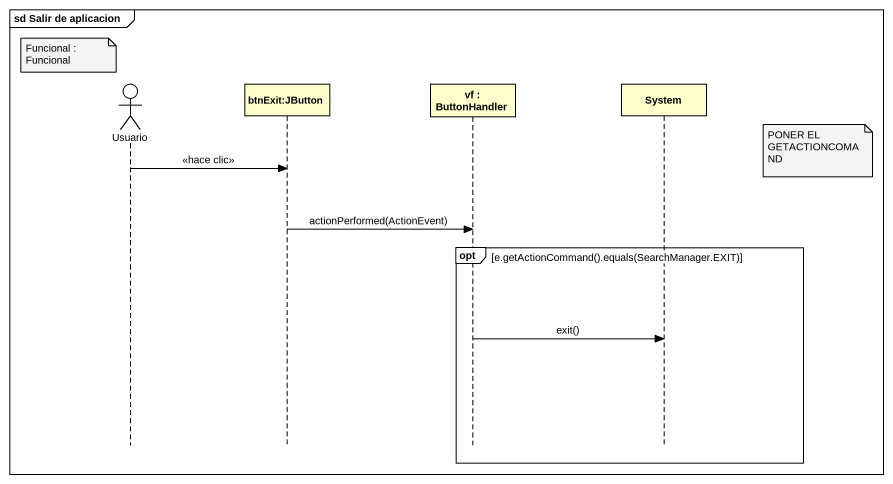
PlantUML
@startuml
mainframe sd Salir de aplicacion
hide footbox
actor Usuario
participant "btnExit:JButton" as btnExit_JButton
participant "vf : ButtonHandler" as vf
participant System

note left of Usuario : Funcional : Funcional
note right of System : PONER EL GETACTIONCOMAND
Usuario -> btnExit_JButton : <<hace clic>>
btnExit_JButton -> vf : actionPerformed(ActionEvent)
opt e.getActionCommand().equals(SearchManager.EXIT)
  vf -> System : exit()
end
@enduml
